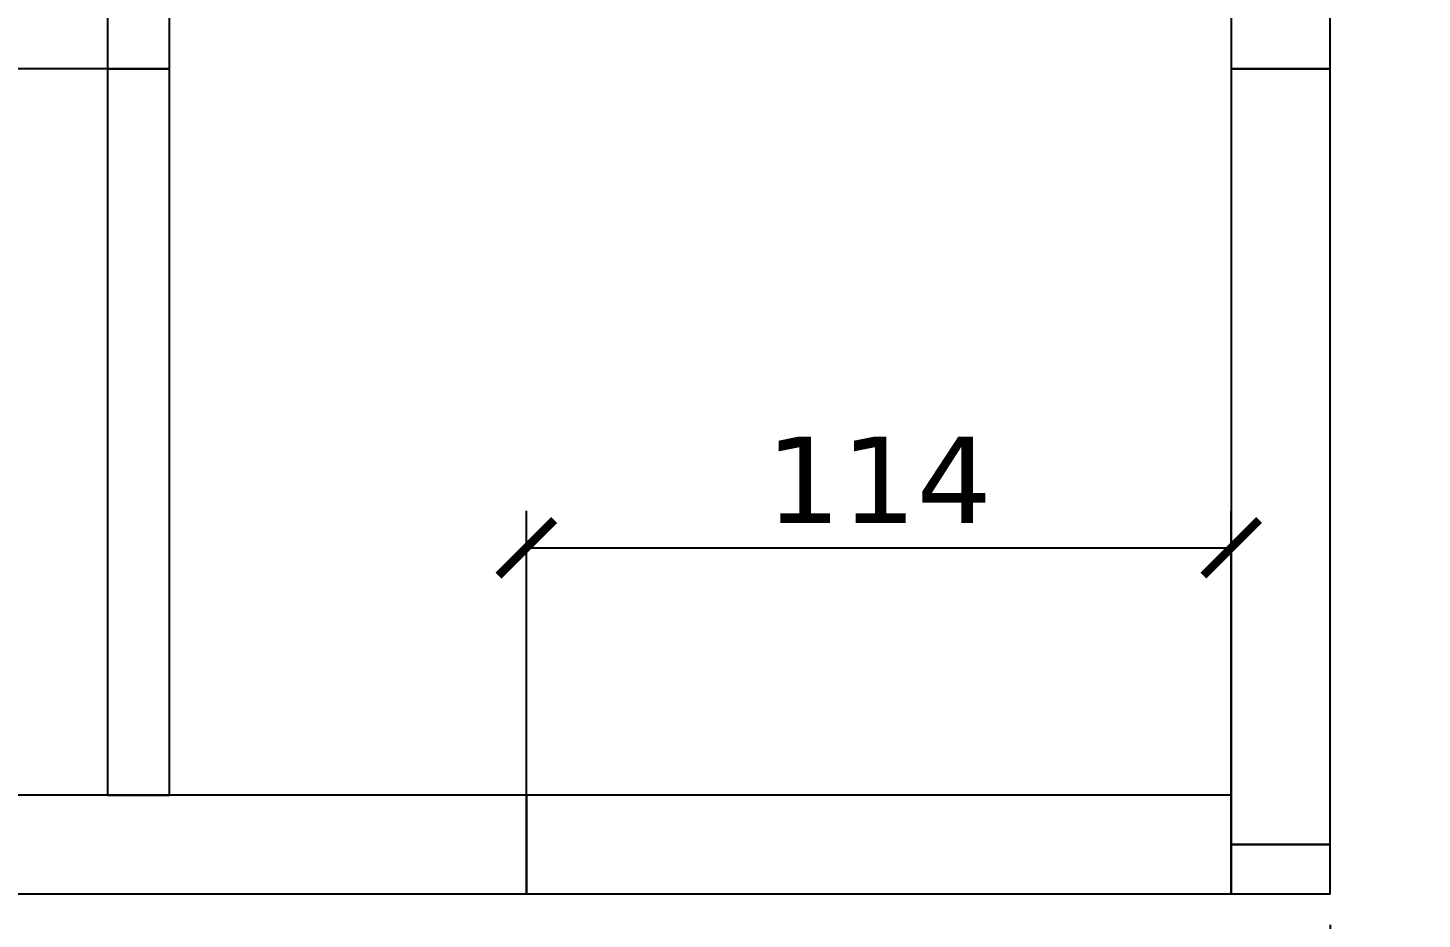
# Model space of a CAD drawing. Header units: centimetres. Extents: x -135 to 5290, y -1327 to 1388.
# Drawn here: x 3839.4 to 4064.9, y -4.1 to 140.1 of the extents above; entities that cross this region are included whole.
import ezdxf

# ---------------------------------------------------------------- set-up
doc = ezdxf.new("R2010")
doc.units = ezdxf.units.CM
for name, color, linetype in [('MONTAJ_OZEL_OLCU', 6, 'Continuous'), ('MONTAJ_OZEL_PANO', 6, 'Continuous'), ('MONTAJ_STANDART', 7, 'Continuous'), ('OLCULER', 7, 'Continuous'), ('PENCERE', 10, 'Continuous')]:
    doc.layers.add(name, color=color, linetype=linetype)
doc.styles.add('PORTMAN', font='DejaVuSans.ttf')
doc.styles.get("Standard").update_dxf_attribs({"font": 'DejaVuSans.ttf'})
doc.dimstyles.new('PORTMAN', dxfattribs={"dimtxt": 14, "dimasz": 9, "dimexe": 6, "dimexo": 5, "dimgap": 4, "dimtad": 1, "dimtxsty": 'PORTMAN', "dimblk": 'ARCHTICK', "dimcen": 2.5, "dimazin": 3, "dimtfac": 0.5, "dimtmove": 2, "dimatfit": 3})

# ---------------------------------------------------------------- blocks, each defined once
blk = doc.blocks.new('BOM_D09_1255p0_DIS_DOLU')
blk.add_lwpolyline([(0, 0), (16, 0), (16, 125.5), (0, 125.5)], close=True)
blk = doc.blocks.new('MNT_BOM_D09_1255p0_DIS_DOLU')
blk.add_blockref('BOM_D09_1255p0_DIS_DOLU', (0, 0))
blk = doc.blocks.new('BOM_D12_1140p0_DIS_DOLU')
blk.add_lwpolyline([(0, 0), (16, 0), (16, 114), (0, 114)], close=True)
blk = doc.blocks.new('MNT_BOM_D12_1140p0_DIS_DOLU')
blk.add_blockref('BOM_D12_1140p0_DIS_DOLU', (0, 0))
blk = doc.blocks.new('_ARCHTICK')
at = {"color": 0, "linetype": 'BYBLOCK', "const_width": 0.15}
blk.add_lwpolyline([(-0.5, -0.5), (0.5, 0.5)], dxfattribs=at)
blk = doc.blocks.new('BOM_I18_1175p0_IC_DOLU')
blk.add_lwpolyline([(0, 0), (10, 0), (10, 117.5), (0, 117.5)], close=True)
blk = doc.blocks.new('MNT_BOM_I18_1175p0_IC_DOLU')
blk.add_blockref('BOM_I18_1175p0_IC_DOLU', (0, 0))
blk = doc.blocks.new('BOM_I15_1255p0_IC_K01_SAG_UST')
blk.add_lwpolyline([(0, 0), (10, 0), (10, 21.75), (0, 21.75)], close=True)
blk = doc.blocks.new('MNT_BOM_I15_1255p0_IC_K01_SAG_UST')
blk.add_blockref('BOM_I15_1255p0_IC_K01_SAG_UST', (0, 0))
blk = doc.blocks.new('kaynak-pencere-6040')
at = {"layer": 'PENCERE', "color": 1}
for p, q in [((53375.86, 7992.28), (53385.86, 7992.28)), ((53377.86, 7932.28), (53377.86, 7992.28)), ((53383.86, 7932.28), (53383.86, 7992.28)), ((53375.86, 7932.28), (53385.86, 7932.28))]:
    blk.add_line(p, q, dxfattribs=at)
for points in [[(53377.86, 7992.28), (53377.86, 7986.28), (53383.86, 7992.28), (53383.86, 7986.28)], [(53377.86, 7932.28), (53377.86, 7938.28), (53383.86, 7932.28), (53383.86, 7938.28)]]:
    blk.add_solid(points, dxfattribs=at)
at = {"layer": 'PENCERE', "color": 0, "lineweight": 25}
blk.add_text('60/40', height=15.217, rotation=90, dxfattribs=at).set_placement((53373.47, 7935.61))
blk = doc.blocks.new('BOM_P03_PENCERE_600x400')
at = {"layer": 'PENCERE'}
blk.add_blockref('kaynak-pencere-6040', (0, 0), dxfattribs=at)
blk = doc.blocks.new('BOM_D15_1255p0_DIS_P03')
for points in [[(0, 92.75), (16, 92.75), (16, 125.5), (0, 125.5)], [(0, 0), (16, 0), (16, 32.75), (0, 32.75)]]:
    blk.add_lwpolyline(points, close=True)
at = {"layer": 'PENCERE'}
blk.add_blockref('BOM_P03_PENCERE_600x400', (-53372.862, -7899.528), dxfattribs=at)
blk = doc.blocks.new('MNT_BOM_D15_1255p0_DIS_P03')
blk.add_blockref('BOM_D15_1255p0_DIS_P03', (0, 0))
blk = doc.blocks.new('BOM_B06_DIS_KOSE_160x80')
blk.add_lwpolyline([(0, 0), (16, 0), (16, 8), (0, 8)], close=True)
blk = doc.blocks.new('MNT_BOM_B06_DIS_KOSE_160x80')
blk.add_blockref('BOM_B06_DIS_KOSE_160x80', (0, 0))

msp = doc.modelspace()

# ---------------------------------------------------------------- block references
at = {"layer": 'MONTAJ_OZEL_PANO'}
msp.add_blockref('MNT_BOM_I18_1175p0_IC_DOLU', (3852.25, 16), dxfattribs=at)
at = {"layer": 'MONTAJ_OZEL_PANO', "rotation": 270}
msp.add_blockref('MNT_BOM_D12_1140p0_DIS_DOLU', (3920, 16), dxfattribs=at)
at = {"layer": 'MONTAJ_STANDART'}
for name, p in [('MNT_BOM_I15_1255p0_IC_K01_SAG_UST', (3852.25, 133.5)), ('MNT_BOM_D09_1255p0_DIS_DOLU', (4034, 8)), ('MNT_BOM_B06_DIS_KOSE_160x80', (4034, 0))]:
    msp.add_blockref(name, p, dxfattribs=at)
for name, p, rotation in [('MNT_BOM_D15_1255p0_DIS_P03', (4050, 259), 180), ('MNT_BOM_D09_1255p0_DIS_DOLU', (3794.5, 16), 270)]:
    msp.add_blockref(name, p, dxfattribs=dict(at, rotation=rotation))

# ---------------------------------------------------------------- dimensions: what is measured, and where the dimension line sits
at = {"layer": 'MONTAJ_OZEL_OLCU'}
msp.add_linear_dim(base=(3812.25, 16), p1=(3862.25, 16), p2=(3862.25, 133.5), angle=90, dimstyle='PORTMAN', override={"dimtxt": 14, "dimasz": 9, "dimexe": 6, "dimexo": 5, "dimdec": 2, "dimzin": 8, "dimdsep": 44}, dxfattribs=at).render()
msp.add_linear_dim(base=(3920, 56), p1=(3920, 0), p2=(4034, 0), dimstyle='PORTMAN', override={"dimtxt": 14, "dimasz": 9, "dimexe": 6, "dimexo": 5, "dimdec": 2, "dimzin": 8, "dimdsep": 44}, dxfattribs=at).render()
at = {"layer": 'OLCULER'}
msp.add_linear_dim(base=(2900, -85), p1=(2900, 0), p2=(4050, 0), dimstyle='PORTMAN', override={"dimtxt": 14, "dimasz": 9, "dimexe": 6, "dimexo": 5, "dimdec": 2, "dimzin": 8, "dimdsep": 44}, dxfattribs=at).render()

doc.saveas('drawing.dxf')
